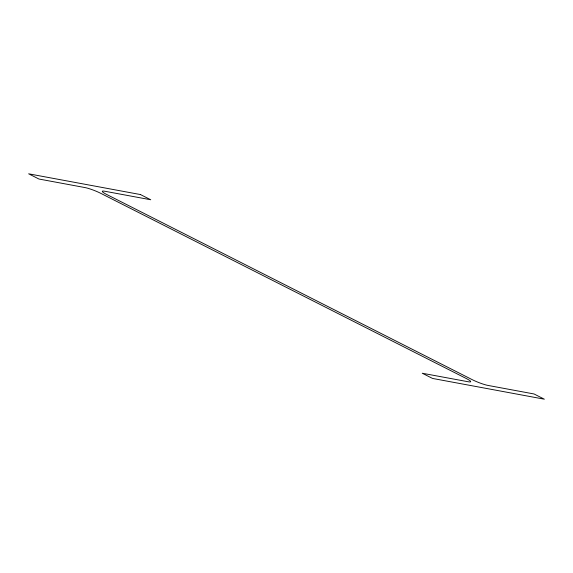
<?xml version="1.0" encoding="UTF-8"?>
<svg xmlns="http://www.w3.org/2000/svg" width="573" height="573" viewBox="0 0 573 573"><rect width="100%" height="100%" fill="white"/><g stroke="black" fill="none" stroke-linecap="round" stroke-linejoin="round"><path stroke-width="0.86" d="M140.442 194.555L28.65 173.812L38.943 179.027L84.99 187.572A12.019 1.633 21.4 0 1 100.726 193.316L466.451 378.603A12.019 1.633 21.4 0 1 468.32 381.776L422.265 373.238L432.558 378.445L544.35 399.188L534.057 393.973L488.01 385.428A12.019 1.633 21.4 0 1 472.274 379.684L106.549 194.397A12.019 1.633 21.4 0 1 104.68 191.224L150.735 199.762L140.442 194.555"/></g></svg>
